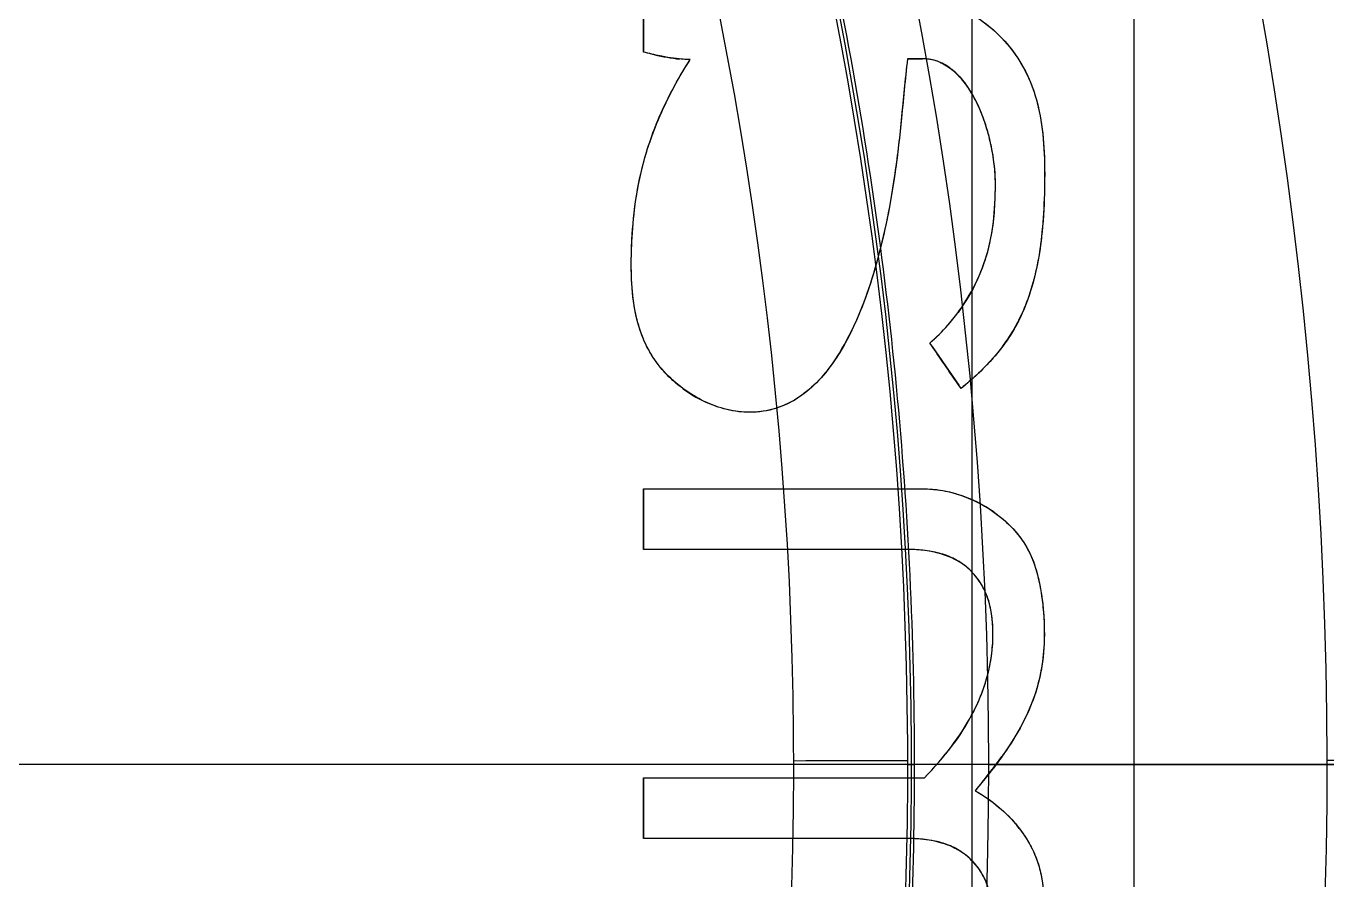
# Model space of a CAD drawing. Header units: centimetres. Extents: x -2.5 to 2.5, y -13.5 to 2.5.
# Drawn here: x 0.8291 to 1.1815, y -0.0312 to 0.2 of the extents above; entities that cross this region are included whole.
import ezdxf

# ---------------------------------------------------------------- set-up
doc = ezdxf.new("R2010")
doc.units = ezdxf.units.CM
doc.layers.add('Default', color=7, linetype='Continuous', true_color=0x000000)

msp = doc.modelspace()

# ---------------------------------------------------------------- linework, layer by layer
at = {"layer": 'Default'}
for p, q in [((1.085444867418393, -0.7031882867385881, 3.05025), (1.085444867418393, 0.7031882867385879, 3.05025)), ((1.129334868729999, -0.5354106253014035, 1.8), (1.129334868729999, 0.5354106252681818, 1.8)), ((0.99635707155, 0.2092952670036, 2.2148470802975), (0.99635707155, 0.1929373207968, 2.2148470802975)), ((1.0679064625, 0.1911419364571, 2.186313780629), (1.071962658659436, 0.1911419364571, 2.186313780628999)), ((1.0699345817, 0.1911419364571, 2.18759119581451), (1.0699345817, 0.1911419364571, 2.185038217002959)), ((1.074610389086638, 0.1131889436084351, 2.187690885406), (1.081767285917025, 0.1027635427514246, 2.187690885406)), ((1.0781800504, 0.1079890432888501, 2.188978593833532), (1.0781800504, 0.1079890432888501, 2.186425587654178)), ((0.9963570715503928, 0.07464144157062001, 2.221743765544), (0.9963570715503928, 0.05828349536387999, 2.221743765544)), ((1.032023998822731, 0.07464144157062001, 2.206391819352), (1.038437521404228, 0.07464144157062001, 2.206391819352)), ((1.0344258691254, 0.07464144157062001, 2.20799111020945), (1.0344258691254, 0.07464144157062001, 2.205437735923176)), ((0.9963570715503928, 0.06646246846724498, 2.223033390276519), (0.9963570715503928, 0.066462468467245, 2.220479728578652)), ((1.03530141921474, 0.05828349536388, 2.2080607531905), (1.028864124795353, 0.05828349536388, 2.2080607531905)), ((1.03140031405, 0.05828349536388, 2.20961037026346), (1.03140031405, 0.05828349536388, 2.207056964881071)), ((1.679979246179, 1.110223024625157e-16, 3.05025), (0.4909104886577002, 1.110223024625157e-16, 3.05025)), ((1.067802783656171, 0, 2.051776054897146), (1.069825748228594, 0, 1.819967275283844)), ((1.089826224211975, 2.220446049250313e-16, 1.8), (1.261131909042843, 2.220446049250313e-16, 1.8)), ((0.9963570715507151, -0.003624016486121, 2.222561409524), (0.9963570715720993, -0.01998196268612, 2.222561409524)), ((1.032022560055299, -0.003624016486121, 2.2074604069525), (1.038438770467668, -0.003624016486121, 2.2074604069525)), ((1.0344258691254, -0.003624016486121, 2.209059539484455), (1.0344258691254, -0.003624016486121, 2.206506144671335)), ((0.9963570715614072, -0.01180298958612298, 2.223851031652512), (0.9963570715614072, -0.01180298958612301, 2.221297354426048)), ((1.035302102328508, -0.01998196268612, 2.208636751912), (1.028863354731709, -0.01998196268612, 2.208636751912)), ((1.03140031407205, -0.01998196268612, 2.210186297765037), (1.03140031407205, -0.01998196268612, 2.207632881333274))]:
    msp.add_line(p, q, dxfattribs=at)
for centre, radius, start, end in [((0, 3.552713678800501e-16, -12.2), 2.499690594652, 270, 90), ((6.260144145811217e-31, -2.810513849101996e-15, -12), 2.15, 6.258339040098019e-14, 180), ((1.026037000564491e-30, -2.847253253075996e-15, -12.2), 2.15, 8.802782785268832e-14, 180), ((0, 0, -12.1), 2.15, 0, 180), ((-1.414489680939823e-09, -1.493782253447762e-09, -11.7), 2.032971016854729, 44.41990661493926, 268.9001442872669), ((-3.742783860616328e-13, -3.552713678800501e-16, 2.203600857458), 2.003255677910626, 58.7228649888192, 180), ((-2.665881612866612e-23, 1.550963648536927e-26, 2.75025), 2, 6.808335925920901e-14, 180.0000000004184), ((8.110872002696602e-24, 6.462348535570529e-28, 3.20025), 2, 359.9999999997692, 180), ((0, 0, 2.97525), 2, 0, 180), ((-1.793662034335766e-44, 5.329070518200752e-16, -3.2), 1.999999999999999, 270, 90), ((-3.781255180363882e-32, -1.577721810442024e-30, 2.70025), 1.95, 4.877168357825511e-14, 180), ((3.794285072632901e-44, 1.893266172530429e-30, 3.25025), 1.95, 5.921042714818517e-14, 180), ((4.571270710749215e-32, -2.68212707775144e-30, 2.733148992834), 1.865415327864, 5.56658527882042e-14, 180), ((9.768836129104305e-31, -2.847253253075997e-15, -12.2), 1.85, 8.802782785268759e-14, 180), ((0, 0, -12.1), 1.85, 0, 180), ((1.776356839400251e-16, 0, 2.3), 1.82, 7.016709298534877e-15, 180), ((0, 0, 2.28), 1.8, 7.016709298534877e-15, 180), ((0, 0, 1.4), 1.8, 0, 180), ((3.552713678800501e-16, 3.552713678800501e-16, 2.197942286341), 1.8, 0, 90.00000000000006), ((3.552713678800501e-16, 3.552713678800501e-16, 2.042057713659), 1.8, 0, 90.00000000000006), ((0, 0, 1.625), 1.775, 270, 90), ((0, 0, 2.218104481907), 1.775, 270, 90), ((0, 0, 1.7715522409535), 1.775, 270, 89.99999999999999), ((0, 0, 2.230604481907), 1.775, 270, 89.53141365220625), ((1.187006049008232e-12, 2.597921877622867e-15, 2.203600857458), 2.003255677909813, 359.9999999999999, 58.72286498885731), ((-2.40802933149098e-12, -1.486122336302742e-12, -11.7), 1.7086088901431, 55.00316425220173, 268.5990959644928), ((0, 0, -11.7), 1.70860889014, 55.00316425226172, 268.5990959644133), ((1.576960784177572e-13, -2.664535259100376e-15, -12.2), 1.700000000000158, 44.99922551872517, 180), ((0, 0, -11.949951539505), 1.7, 44.99922551872132, 180), ((0, -8.881784197001252e-16, -3.2), 1.700000000000001, 270, 90), ((0, 1.776356839400251e-16, 1.943104481907), 1.695, 270, 90), ((0, 1.776356839400251e-16, 2.193104481907), 1.695, 270, 90), ((0, 0, 1.968104481907), 1.67, 270, 90), ((-6.418400859435261e-09, 4.475350401378365e-09, -2.3), 1.60000000544864, 304.7777720339693, 235.2222891541464), ((0, 0, -2.85), 1.6, 270, 90), ((0, 0, 1.4), 1.592735026919, 7.016709298534877e-15, 180), ((0, 0, 1.3), 1.535, 7.016709298534877e-15, 180), ((0, 0, 0.9500000000000001), 1.535, 0, 180), ((-6.090588475787544e-09, 2.87672047960541e-07, 1.6), 1.574999693184827, 110.3329123390494, 69.66708705205367), ((0, 8.881784197001221e-17, 0.5), 1.469836076253, 270.0000000000001, 90), ((-1.802714568569962e-31, -1.037837607336e-15, -2.35), 1.45, 0, 180), ((0, 0, 0.8650000000000001), 1.45, 0, 180), ((6.217248937900877e-16, 6.217248937900877e-16, 0.5019870922842999), 1.449999999999999, 0, 90.00000000061235), ((1.479396646715422e-12, -9.206964080021863e-11, 1.4), 1.525000000073368, 112.0971810042805, 67.9028189950204), ((-2.003871841296328e-31, -1.055288824224e-15, -2.445), 1.355, 0, 180), ((0, 0, 1.4), 1.3, 118.4481734429889, 61.55182655701113), ((-3.070880286606946e-17, 1.694822060471779e-12, 1.425), 1.274999999998073, 118.4481734430453, 61.55182655695467), ((0, 0, 1.7315294370165), 1.275, 118.448173467315, 61.55182647779476), ((-3.268433194673234e-13, 9.345413332084718e-13, 2.038058873912966), 1.274999999998938, 269.6396628476234, 61.55182639856582), ((8.881784197001273e-17, -9.174883075502294e-13, 2.143109796070999), 1.181485151023046, 118.722967137101, 61.27703286289901), ((4.440892098500626e-17, -1.101518876112095e-12, 2.097504004866), 1.037010000488325, 123.7969889265694, 56.20301107343055), ((3.579240015483265e-10, 3.067577525328602e-10, 1.800000000155609), 1.24982470060507, 1.253206826696466, 40.44108596794214), ((0, 0, 1.8), 1.249824701076, 1.253206840396972, 40.27234640094927), ((-2.40785169580704e-12, -1.48618894968422e-12, -11.7), 1.7086088901431, 268.5990959644928, 6.722127558517477), ((0, 0, -11.7), 1.70860889014, 268.5990959644133, 6.722127558479594), ((-1.414489503304139e-09, -1.49378216462992e-09, -11.7), 2.032971016854729, 268.9001442872669, 5.645786876412472), ((0, 0, -12.1), 2.15, 180, 0), ((5.445089946102565e-32, 1.577721810442024e-31, 2.733148992834), 1.865415327864, 180, 6.145651548693434e-14), ((0, 0, -12.1), 1.85, 180, 0), ((1.776356839400251e-16, 0, 2.3), 1.82, 180, 0), ((0, 0, 2.28), 1.8, 180, 0), ((0, 0, 1.4), 1.8, 180, 0), ((-1.805553913884908e-31, -8.832776948146517e-30, 2.984452014333), 1.773948508258, 179.9999999999993, 359.9999999999994), ((0, 0, -11.95018562705), 1.7, 180, 0), ((0, 0, 1.4), 1.592735026919, 180, 0), ((0, 0, 1.3), 1.535, 180, 0), ((0, 0, 0.9500000000000001), 1.535, 180, 0), ((0, 0, 0.8650000000000001), 1.45, 180, 0), ((5.52802248421358e-13, 7.105427357601002e-16, 2.203600857458), 2.003255677910447, 268.6052373185493, 0), ((0, 0, 2.042057713659), 1.8, 270, 0), ((3.823495761736303e-31, -2.810513849101997e-15, -12), 2.15, 180, 4.854997180391044e-14), ((1.092437577629426e-30, -2.847253253075997e-15, -12.2), 1.85, 180, 7.399440925561782e-14), ((-1.085463873042923e-31, -1.037837607336e-15, -2.35), 1.45, 180, 0), ((-1.137500810156507e-31, -1.055288824224e-15, -2.445), 1.355, 180, 0), ((-1.155045923347484e-31, -1.129686117271999e-15, -2.85), 1.355, 180, 0), ((1.776356839400251e-16, -1.776356839400251e-16, 0.5019870922843003), 1.45, 270.0000000006124, 7.0191551590919e-15), ((4.32157865049021e-11, -3.853095620343083e-11, 1.800000000017785), 1.249824701018576, 319.5589140320579, 358.7467931676473), ((0, 0, 1.8), 1.249824701076, 320.861921012843, 358.7467931659247)]:
    msp.add_arc(centre, radius, start, end, dxfattribs=at)
at = {"layer": 'Default', "extrusion": (0, 0, -1)}
for centre, radius, start, end in [((-3.410332196196464e-07, 8.468541827344467e-07, 11.6), 2.132971868070293, 271.0998644742624, 132.7700319573599), ((0, 0, 0.5500000000000007), 2, 90, 196.6607710957106), ((9.775724749385784e-32, -1.97215226305253e-32, -2.70025), 1.912399958904, 359.9999999999999, 180), ((-5.433453440641863e-31, -1.262177448353619e-30, -2.984452014333), 1.773948508258, 6.671863942229313e-13, 180.0000000000007), ((-1.088625035737969e-30, -2.810513849101997e-15, 12), 1.85, 0, 179.9999999999999), ((1.060544128062e-15, 1.159961016128364e-13, -2.12), 1.845000000000116, 90.00000000000001, 270), ((0, 0, -2.3), 1.832180073765, 7.016709298534877e-15, 180), ((0, 0, 0.9000001103701888), 1.7, 336.1372350324376, 203.862718006589), ((0, 0, -2.238971143170501), 1.8, 0, 180), ((0, 0, -1.7210288568295), 1.8, 0, 180), ((-3.201812861426702e-16, 2.935429677108914e-14, -0.4), 1.700000000000167, 350.0409158370875, 189.9590841629125), ((0, 0, -1.918104481907), 1.775, 90, 270), ((-3.885780586188048e-17, -7.059110240792421e-15, -2.2431044819065), 1.774999999999993, 92.13727618026752, 270.0000000000021), ((0, 0, -1.6), 1.75, 90.00000000000001, 270), ((0, 0, -1.943104481907), 1.75, 90, 270), ((0, 0, -2.193104481907), 1.75, 90.00000000000001, 270), ((0, 0, -2.1), 2, 121.2771350111555, 271.3947626814349), ((2.094679985020775e-11, -3.38454068314655e-11, -2.099999999995208), 2.000000000040343, 121.277135011165, 238.722747128302), ((0, 0, 2.95), 1.7, 90, 270), ((0, 0, 3.075000000000001), 1.7, 90, 270), ((-7.322225008673198e-17, 1.625366508051229e-14, -0.5), 1.6000000000001, 350.0409158370871, 189.9590841629129), ((0, 0, -2.168104481907), 1.67, 90, 270), ((0, 0, -2.068104481907), 1.67, 90, 270), ((0, 0, -1.125), 1.535, 0, 180), ((8.82851878883948e-32, -1.028652756343e-15, 2.3), 1.45, 4.064652518824339e-14, 180), ((0, 0, 2.325), 1.45, 0, 180), ((0, 0, -0.6834935461421502), 1.45, 0, 180), ((5.000772678936243e-14, -9.046399185308474e-11, -1.575), 1.550000000070636, 112.0971810147748, 67.90281898522515), ((-1.776356839400251e-16, -1.278941397231392e-10, -1.425), 1.550000000112033, 112.0971810140798, 67.90281898592026), ((0, 0, -1.5), 1.55, 112.0971810159446, 67.90281898405362), ((9.640642121862514e-32, -1.129686117272002e-15, 2.85), 1.355, 2.232401029309368e-14, 180), ((0, 0, 2.647500000000001), 1.355, 0, 180), ((4.440892098500626e-17, -1.626077050786989e-12, -1.4), 1.300000000001851, 118.4481734429547, 61.5518265570453), ((1.393624962404618e-08, -2.811223840382127e-08, -2.008428634931692), 1.268181102197558, 116.4704652346586, 63.52953589255723), ((1.001865257421741e-13, -5.231592936638662e-13, -2.128091050515001), 1.218522490780612, 121.2651258924094, 270.360337152387), ((0, 0, -1.935767980715957), 1.068815170782211, 123.1689569521743, 56.83104304862568), ((0, 0, -1.914195773925644), 1.269003428578286, 136.0978551014838, 178.9020945865335), ((-8.22453216642316e-14, 0, -1.8), 1.089826224211892, 139.8675305719289, 220.1324694280711), ((0, -1.010283054355e-15, 2.3), 1.6, 160.3185327471074, 235.2222280634037), ((0, -1.148055819259e-15, 2.85), 1.6, 173.0769230769231, 269.9999999999999), ((-6.897676076533799e-07, 7.142894792977473e-07, 11.6), 2.132971742224026, 176.8990229639725, 271.0998739085747), ((-2.664535259100376e-15, -1.457586051856197e-10, 11.58971848225719), 2.132441062866242, 177.1805348174992, 270.0000000000001), ((-1.026037000564491e-30, -2.847253253075996e-15, 12.2), 2.15, 179.9999999999999, 0), ((1.086203203015819e-31, 2.208810534618833e-30, -2.70025), 1.912399958904, 180, 359.9999999999999), ((-9.679907427317068e-31, -2.810513849101997e-15, 12), 1.85, 179.9999999999999, 0), ((0, 0, -2.3), 1.832180073765, 180, 0), ((0, 0, -1.7210288568295), 1.8, 180, 0), ((0, 0, -2.238971143170501), 1.8, 180, 0), ((0, 0, -1.125), 1.535, 180, 0), ((0, 0, 2.324999999999999), 1.45, 180, 0), ((0, 0, -0.6834935461421502), 1.45, 180, 0), ((0, 0, 2.6475), 1.355, 180, 0), ((0, 0, -2.197942286341), 1.8, 180, 270), ((-5.094560832352442e-33, -2.847253253076e-15, 12.2), 1.7, 180, 0), ((-6.20423039995443e-34, -1.028652756343e-15, 2.3), 1.45, 180, 7.016709298520406e-15), ((-1.776356839400251e-16, 0, 11.7003712541), 1.7, 180.0000000095494, 271.4009040355867), ((0, 0, -1.914195773925644), 1.269003428578286, 181.0979054284938, 223.9022330173545)]:
    msp.add_arc(centre, radius, start, end, dxfattribs=at)
at = {"layer": 'Default', "extrusion": (6.963337492440337e-05, 1.136543387614958e-14, -0.9999999975755967)}
msp.add_arc((0.0008147298903707467, -1.31912635985857e-13, 11.70025284899621), 1.700000002326435, 359.9999999904506, 124.6181258960143, dxfattribs=at)
at = {"layer": 'Default', "extrusion": (1.185738763352164e-07, 1.917660872554058e-06, -0.9999999999981544)}
msp.add_arc((4.65434932543532e-08, -7.524191470356261e-07, -2.284937504049541), 1.752386096327069, 93.53520999034606, 86.46480574627344, dxfattribs=at)
at = {"layer": 'Default', "extrusion": (-4.416450215434877e-08, 4.392315963832166e-08, 0.9999999999999981)}
msp.add_arc((-1.019762138645356e-07, 9.998766903750547e-08, -2.200000090908275), 1.700000004086728, 304.7777720676715, 235.2222895058525, dxfattribs=at)
at = {"layer": 'Default', "extrusion": (1.792447683750321e-07, -2.74029957633971e-07, -0.9999999999999465)}
msp.add_arc((-3.660868122540455e-07, -5.596745233495262e-07, -2.05177623579187), 1.067802782053502, 123.1390102452997, 56.8609898534229, dxfattribs=at)
at = {"layer": 'Default', "extrusion": (0, 1, 0)}
for centre, radius, start, end in [((6.787654882600691e-11, -0.3951913836037854, 0.07464144157062001), 2.798804869258992, 110.8543619858793, 112.5318763285826), ((9.831191860598665e-10, -0.3925880291954421, 0.07464144157062001), 2.798758428492473, 110.8547241868965, 112.5322707311325), ((1.022805307115959e-09, -0.3951913860645139, -0.003624016481448779), 2.799797657379705, 110.8466225605185, 112.5234479205382), ((-2.049043601459744e-10, -0.3925880261497859, -0.003624016481448963), 2.799751227174031, 110.8469843568704, 112.5238419250975)]:
    msp.add_arc(centre, radius, start, end, dxfattribs=at)
at = {"layer": 'Default', "extrusion": (0, -1, 0)}
for centre, radius, start, end in [((2.202944777707217e-08, -0.3925879687775368, -0.05828352067274348), 2.79914679109328, 67.60505638258628, 69.14830467189465), ((9.689074431662448e-10, -0.3951913809954171, -0.05828349536388), 2.799193287259866, 67.60544798429538, 69.1486667156936), ((0, -0.3951913834414), 2.6998, 67.41173485067564, 77.6906389932291), ((0, -0.3925880267139), 3.2, 56.79617726515091, 79.47470515182818), ((0, -0.3951913834414), 2.7998, 67.4041171152529, 72.93094862191282), ((0, -0.3925880267139), 2.799753573248, 67.40358781628156, 72.93065689322277), ((0, -0.3925880267139), 2.799753573248, 64.200394027511, 67.04783021879055), ((0, -0.3951913834414), 2.7998, 65.03976692541008, 67.04786772879588), ((-1.239168412325853e-09, -0.3951913865713899, 0.01998196268611237), 2.799728697573665, 67.609962810596, 69.1528400367965), ((3.441238103363276e-08, -0.3925879363448701, 0.01998197275346536), 2.799682169573621, 67.60957144187834, 69.15247821301928)]:
    msp.add_arc(centre, radius, start, end, dxfattribs=at)
at = {"layer": 'Default', "extrusion": (0.0009333331978280778, -0.9999995644444761, 0)}
msp.add_arc((1.017804688974, 2.051339559568), 0.05, 0.5001931999324974, 67.41173485088599, dxfattribs=at)
at = {"layer": 'Default', "extrusion": (0.0009333331978271778, -0.9999995644444761, 0)}
msp.add_arc((1.118186782334, 2.007119662159001), 0.15, 0.4999990577249807, 65.03976692540753, dxfattribs=at)
at = {"layer": 'Default'}
for points, degree in [([(1.269520298655649, 0.02777212031329022, 1.820152693664375), (1.268708199764411, 0.06489464022295467, 1.820153401545894), (1.263825367221338, 0.139068306699382, 1.820154900805486), (1.246781669696089, 0.2492588757883691, 1.820156978799781), (1.220149459121436, 0.3575330116601562, 1.820159657314531), (1.184133413103705, 0.4630577692180796, 1.82016031230791), (1.139011597372222, 0.5650193488639461, 1.820168565072437), (1.085129440646516, 0.6626379086210454, 1.820148450149762), (1.022900789285126, 0.7551602940402651, 1.820234104146708), (0.9761750040082329, 0.8129676066046045, 1.820027929696276), (0.951588217495851, 0.8407944321155324, 1.82002863609)], 3), ([(0.8053159254778001, -0.7042683456833001, 1.819967277391), (0.8278029405966001, -0.6785550945632001, 1.819967275903), (0.8703183459315, -0.6249669718157, 1.819759656615), (0.9261108988127001, -0.5388463931541, 1.819843103735), (0.9734114307268, -0.4477807079427001, 1.819820744186), (1.011783876618, -0.3526055598851, 1.819826735261), (1.040875061816, -0.2541974430029, 1.819825130509), (1.06041880891, -0.1534575808446, 1.819825558443), (1.070235763059, -0.05130967394988, 1.819825451459), (1.070235819205, 0.05130850010973001, 1.819825451459001), (1.060418977812, 0.1534564136424, 1.819825558443001), (1.040875340111, 0.2541963060108, 1.819825130509001), (1.011784256543, 0.3526044695343, 1.819826735262001), (0.9734119168864, 0.4477796520584, 1.819820744182), (0.9261114577842, 0.5388454386324, 1.819843103749), (0.8703189176766, 0.6249661847617001, 1.819759656562), (0.8278034740700001, 0.6785544477064, 1.819967276015001), (0.8053161755913001, 0.7042680596925001, 1.819967277345)], 3), ([(0.99635707155, 0.1929373207968, 2.214200847753), (0.99635707155, 0.1956657481404, 2.213999109028), (0.99635707155, 0.2011203018948, 2.213587196573), (0.99635707155, 0.2065708482869, 2.213158397716), (0.99635707155, 0.2092952670036, 2.212939770696)], 3), ([(0.99635707155, 0.1929373207968, 2.216754389899), (0.99635707155, 0.1947562452973, 2.216619896849), (0.99635707155, 0.198393091499, 2.216347160444), (0.99635707155, 0.2038457888925, 2.215926783911), (0.99635707155, 0.2074790398537, 2.215639038715), (0.99635707155, 0.2092952670036, 2.215493288755)], 3), ([(1.070965265223, 0.2074998826638, 2.183346426904), (1.07313832891, 0.2074998826638, 2.182443870533), (1.077541430236, 0.2069140798038, 2.180656321409), (1.08476394187, 0.2038972750246, 2.177864445108999), (1.091247633315, 0.1992398670002, 2.175486932299), (1.097270834294, 0.1927154935031, 2.173420431714999), (1.10161625207, 0.1846463291424, 2.17215230579), (1.104045124554, 0.1760259674238, 2.171715407898), (1.105149481927, 0.1654421189078, 2.171946163174), (1.105049953439, 0.1543532464085, 2.172679040734), (1.104504686047, 0.1441563115398, 2.173504760922), (1.103158862866, 0.1351317475178, 2.174572075659), (1.10116187968, 0.127558498859, 2.17581419864), (1.098611958431, 0.1211105064498, 2.177215888853), (1.095489471721, 0.1155684716214, 2.178801777792), (1.091661473541, 0.1105576325481, 2.180647727715), (1.087223332183, 0.1059311352867, 2.182718451716), (1.084045088375, 0.1031684034516, 2.184166595655), (1.0824025284, 0.1018381895322, 2.184908186278)], 3), ([(1.0251497167, 0.09538810505232999, 2.208430940891), (1.023070628549, 0.09538886707797, 2.209249532713), (1.018958665493, 0.09591608696520999, 2.210843707317), (1.012741716428, 0.09815075337415, 2.213183065197), (1.00702687014, 0.1015957647822, 2.215262804648), (1.001977142841, 0.1060517520143, 2.217028358171), (0.997559103878, 0.1119798702056, 2.218472114926), (0.9945263156743, 0.1196517415778, 2.21928875189), (0.9930771922787001, 0.1288576536238, 2.219403374434), (0.9930013890295, 0.1392464084727, 2.218900893832), (0.9937885679081001, 0.1507170380037, 2.21796732299), (0.9961226823633, 0.163419015047, 2.216317199710999), (1.000954571626, 0.1769305588508, 2.213590802801), (1.006016933119, 0.1862298924164, 2.210986310669), (1.00905775335, 0.1909424493082, 2.209462810775999)], 3), ([(1.025149726401, 0.09538810697931999, 2.21098436856), (1.023216401533, 0.09538881557992, 2.211745584155), (1.019231642631, 0.09582730208760999, 2.213293976863), (1.012373976641, 0.09826768776490999, 2.215875757648), (1.006162183834, 0.1022142621982, 2.218126056273), (1.001232823696, 0.1069185191095, 2.219831624958), (0.9975058770392, 0.1122830070928, 2.221031925527), (0.9949458477092, 0.1185632037233, 2.221730651082), (0.9934311897662002, 0.125899599511, 2.221964563285), (0.9929548840637001, 0.1344636405838, 2.221720166201), (0.993240067397, 0.1438755467577, 2.221111757825), (0.994321765136, 0.1542268981875, 2.220111596697), (0.9968283967004, 0.1656883653661, 2.218456465491), (1.001510596344, 0.1779857568178, 2.215856897419), (1.006238594242, 0.1865734150755, 2.213428733469), (1.00905775335, 0.1909424493082, 2.212016262305)], 3), ([(1.00905775335, 0.1909424493082, 2.209462810775999), (1.00710656806, 0.1909389384238, 2.21021896836), (1.003031794938, 0.1913445207619, 2.211762802343), (0.9986506792317, 0.1923677212788, 2.213367184188), (0.99635707155, 0.1929373207968, 2.214200847753)], 3), ([(0.99635707155, 0.1929373207968, 2.214200847753), (0.99635707155, 0.1929373207968, 2.215477618826), (0.99635707155, 0.1929373207968, 2.216754389899)], 2), ([(1.00905775335, 0.1909424493082, 2.212016262305), (1.00777208297, 0.1909401359246, 2.212514517412), (1.005117024249, 0.1911119804819, 2.213528358696), (1.000857115305, 0.1918454407015, 2.215113626141), (0.9978870934196999, 0.1925573518394, 2.216198258244), (0.99635707155, 0.1929373207968, 2.216754389899)], 3), ([(0.9993509058096379, 0.1922209449429959, 2.2131086003375), (1.001616980430779, 0.1917082278483545, 2.2131086003375), (1.003906567868132, 0.1912773672417974, 2.2131086003375), (1.006209061410362, 0.1910717922686465, 2.2131086003375)], 3), ([(1.00905775335, 0.1909424493082, 2.209462810775999), (1.00905775335, 0.1909424493082, 2.2107395365405), (1.00905775335, 0.1909424493082, 2.212016262305)], 2), ([(1.00905775334995, 0.1909424493081954, 2.212016262305009), (1.00905775334995, 0.1909424493081954, 2.210739536540508), (1.00905775334995, 0.1909424493081954, 2.209462810776008)], 2), ([(1.009057753349667, 0.190942449308252, 2.212016262305129), (1.009057753349667, 0.190942449308252, 2.210739536540628), (1.009057753349667, 0.190942449308252, 2.209462810776127)], 2), ([(1.0679064625, 0.1911419364571, 2.185878276114), (1.067247320454, 0.1855495317321, 2.186565140613), (1.066304597901, 0.1748530133296, 2.187709801596), (1.064708953002, 0.1606109176824, 2.189289517039), (1.062497721239, 0.1477857667174, 2.190962142884), (1.059787267119, 0.1363233130007, 2.192701536944), (1.056580191055, 0.1261777822935, 2.194525226167), (1.052925578945, 0.1174371599198, 2.19642289067), (1.048717224947, 0.1099252846233, 2.198457070162), (1.04395675423, 0.1038174395803, 2.200627561002999), (1.03857133944, 0.09918345180765999, 2.202967567955), (1.032438732108, 0.09615434310524, 2.205524469802), (1.027681703994, 0.09538717703048, 2.207434030736), (1.0251497167, 0.09538810505232999, 2.208430940891)], 3), ([(1.0679064625, 0.1911419364571, 2.188431271625), (1.06722088861, 0.1853252741973, 2.189145693588), (1.066252972334, 0.174187722495, 2.190330469327), (1.064532546202, 0.1592842647476, 2.191998484527999), (1.062127933418, 0.145940718624, 2.193772698752), (1.059178382338, 0.1341106024082, 2.195620062952), (1.055681662895, 0.1237405446152, 2.197562823222), (1.051644325473, 0.1148578681538, 2.199612106504), (1.047050353166, 0.1075067419582, 2.201785036879), (1.041955862734, 0.1018544395257, 2.204062107618), (1.036620927207, 0.09805471502703, 2.206341859208), (1.031107905781, 0.09587504274667, 2.208615095732), (1.027170818477, 0.09538736621034999, 2.210188596037), (1.025149726401, 0.09538810697931999, 2.21098436856)], 3), ([(1.0679064625, 0.1911419364571, 2.185878276114), (1.0679064625, 0.1911419364571, 2.1871547738695), (1.0679064625, 0.1911419364571, 2.188431271625)], 2), ([(1.0719627009, 0.1911419364571, 2.184196289633), (1.071286881655, 0.1911419364571, 2.184477152037), (1.069935022274, 0.1911419364571, 2.185038345688), (1.068582722319, 0.1911419364571, 2.185598476525), (1.0679064625, 0.1911419364571, 2.185878276114)], 3), ([(1.071962649972, 0.1911419364749, 2.186749275962), (1.071512133995, 0.1911419364749, 2.186936508647), (1.070610845242, 0.1911419364487, 2.187310800248), (1.069258840032, 0.1911419364595, 2.187871443965), (1.068357282162, 0.1911419364571, 2.18824474329), (1.0679064625, 0.1911419364571, 2.188431271625)], 3), ([(1.067906462500054, 0.1911419364570723, 2.188431271625003), (1.067906462500054, 0.1911419364570723, 2.187154773869503), (1.067906462500054, 0.1911419364570723, 2.185878276114003)], 2), ([(1.0719627009, 0.1911419364571, 2.184196289633), (1.071962675436, 0.191141936466, 2.1854727827975), (1.071962649972, 0.1911419364749, 2.186749275962)], 2), ([(1.091711929293, 0.1572956069384, 2.18074506955), (1.091711510257, 0.1599632718524, 2.18058218568), (1.091203519311, 0.1650199045595, 2.180480433946), (1.089635789092, 0.1718547903284, 2.180696676505), (1.087574283868, 0.177585543543, 2.181179004423), (1.085057545304, 0.1824693079354, 2.18189915795), (1.082173456, 0.1863326257133, 2.182835797633), (1.078996581772, 0.1891131080325, 2.183965563809), (1.075583154931, 0.1907765148177, 2.185269674053), (1.073190981501, 0.1911419364749, 2.186238786166), (1.071962649972, 0.1911419364749, 2.186749275962)], 3), ([(1.091711928712, 0.1572956168667, 2.1781922245), (1.091711658707, 0.1590145209434, 2.178087272674), (1.091491474773, 0.1625065333804, 2.177963886547), (1.090560377078, 0.1680795248957, 2.178000816485), (1.089108162892, 0.1734317063495, 2.178260516531), (1.087224320062, 0.1783065074347, 2.178723631708), (1.084994254033, 0.1825148341581, 2.179369354078), (1.082384044402, 0.1860620913587, 2.18021379595), (1.079435917788, 0.1887949226324, 2.18125194073), (1.075977800058, 0.1906714325455, 2.182559963263), (1.073354306699, 0.1911419364571, 2.183617954888), (1.0719627009, 0.1911419364571, 2.184196289633)], 3), ([(1.071962700900178, 0.1911419364571206, 2.186749254796454), (1.071962700900178, 0.1911419364571206, 2.185472772214689), (1.071962700900178, 0.1911419364571206, 2.184196289632925)], 2), ([(1.098125440409966, 0.190775983813597, 2.175752146933575), (1.098125440409966, 0.190775983813597, 2.174474377407935), (1.098125440409966, 0.190775983813597, 2.173196607882295)], 2), ([(1.076531817403095, 0.1902356226734935, 2.1823565812545), (1.079252809101941, 0.1891161209891315, 2.1823565812545), (1.0816130368674, 0.1870268210938954, 2.1823565812545), (1.083608426694463, 0.1843478641661543, 2.1823565812545)], 3), ([(1.002796362753942, 0.1799236252864175, 2.215197752088), (1.000974985101311, 0.1762275802179752, 2.215197752088), (0.9993781360997044, 0.1724254043510854, 2.215197752088), (0.998063795801945, 0.1685504213753428, 2.215197752088)], 3), ([(0.9973831110796875, 0.1664551098183177, 2.218151126481573), (0.9973831110796876, 0.1664551098183177, 2.216872696287436), (0.9973831110796876, 0.1664551098183177, 2.215594266093299)], 2), ([(1.064312353582679, 0.1588296560348322, 2.192109387681656), (1.064312353582679, 0.1588296560348322, 2.190832249257946), (1.064312353582679, 0.1588296560348322, 2.189555110834236)], 2), ([(1.0739575724, 0.1141398970454, 2.187920549206), (1.075695331653, 0.1156460207639, 2.187131505383), (1.07892350869, 0.1188790960139, 2.18563969399), (1.083102753285, 0.1243582094786, 2.183630150887), (1.086530902903, 0.130334300966, 2.181892291156), (1.089150199595, 0.1367219896543, 2.180455215506), (1.090816069605, 0.143445654653, 2.179384310424), (1.091595665363, 0.1503562200484, 2.178659451811), (1.091712293023, 0.1549763404206, 2.178333833507), (1.091711928712, 0.1572956168667, 2.1781922245)], 3), ([(1.0739575724, 0.1141398970454, 2.190473584534), (1.076372271648, 0.1162327276866, 2.189377149202), (1.08071939576, 0.1208072225366, 2.187354951618), (1.086095403174, 0.1291509536233, 2.184691525515), (1.089587752549, 0.1377066615094, 2.182772710368), (1.09140406966, 0.1467082798923, 2.181507062836), (1.091712501869, 0.1536504754644, 2.180967636153), (1.091711929293, 0.1572956069384, 2.18074506955)], 3), ([(1.091711928712, 0.1572956168667, 2.1781922245), (1.0917119290025, 0.15729561190255, 2.179468647025), (1.091711929293, 0.1572956069384, 2.18074506955)], 2), ([(1.091711928711268, 0.1572956168667273, 2.180745068943786), (1.091711928711268, 0.1572956168667273, 2.179468646721893), (1.091711928711268, 0.1572956168667273, 2.178192224499999)], 2), ([(1.105013716605391, 0.1560659352398414, 2.175121478535674), (1.105013716605391, 0.1560659352398414, 2.173851630038842), (1.105013716605391, 0.1560659352398414, 2.17258178154201)], 2), ([(0.9931148644468759, 0.1383382502787604, 2.221456437816482), (0.9931148644468759, 0.1383382502787604, 2.220193647892792), (0.9931148644468758, 0.1383382502787604, 2.218930857969103)], 2), ([(1.089786264353152, 0.1394627870276962, 2.182616795559959), (1.089786264353152, 0.1394627870276962, 2.18133985533099), (1.089786264353152, 0.1394627870276962, 2.180062915102022)], 2), ([(1.086684214841912, 0.1310021796203996, 2.184332904517), (1.085266013400943, 0.1280028555611393, 2.184332904517), (1.083551782345477, 0.1251299945185436, 2.184332904517), (1.081590880440604, 0.1224539278556795, 2.184332904517)], 3), ([(1.102522403853115, 0.1329619899711003, 2.177505161929056), (1.102522403853115, 0.1329619899711003, 2.176235735105029), (1.102522403853115, 0.1329619899711003, 2.174966308281003)], 2), ([(1.048730807201521, 0.1103202037502727, 2.198431322337), (1.05066817760074, 0.1132837865107292, 2.198431322337), (1.052403152795308, 0.1165695149374917, 2.198431322337), (1.053955939777739, 0.1200647030371517, 2.198431322337)], 3), ([(1.096500211558634, 0.1174581371337975, 2.180845026762535), (1.096500211558634, 0.1174581371337975, 2.179566095788459), (1.096500211558634, 0.1174581371337975, 2.178287164814384)], 2), ([(1.0824025284, 0.1018381895322, 2.184908186278), (1.080993662243, 0.1038904748708, 2.185418228325), (1.078177334421, 0.1079929996361, 2.186430296312), (1.075363722909, 0.1120915675713, 2.187426435941), (1.0739575724, 0.1141398970454, 2.187920549206)], 3), ([(1.0739575724, 0.1141398970454, 2.187920549206), (1.0739575724, 0.1141398970454, 2.18919706687), (1.0739575724, 0.1141398970454, 2.190473584534)], 2), ([(1.0824025284, 0.1018381895322, 2.187461162853), (1.081463288708, 0.1032063733297, 2.187801195926), (1.079585430123, 0.1059418366141, 2.188477700557), (1.076770430859, 0.1100424260771, 2.189481830611), (1.074894995222, 0.1127743598695, 2.190144173087), (1.0739575724, 0.1141398970454, 2.190473584534)], 3), ([(0.9989258703949639, 0.1103652294367323, 2.220537118129836), (0.9989258703949639, 0.1103652294367323, 2.219275172530893), (0.9989258703949639, 0.1103652294367323, 2.218013226931951)], 2), ([(1.007173211759052, 0.1017381895153607, 2.215197752088), (1.009349780490159, 0.1001412653085178, 2.215197752088), (1.011713025854715, 0.09878793437853348, 2.215197752088), (1.0141728027157, 0.09774625341847801, 2.215197752088)], 3), ([(1.0824025284, 0.1018381895322, 2.184908186278), (1.0824025284, 0.1018381895322, 2.1861846745655), (1.0824025284, 0.1018381895322, 2.187461162853)], 2), ([(1.0251497167, 0.09538810505232999, 2.208430940891), (1.0251497215505, 0.09538810601582498, 2.2097076547255), (1.025149726401, 0.09538810697931999, 2.21098436856)], 2), ([(1.025149716700059, 0.09538810505233299, 2.208430956298105), (1.025149716700059, 0.09538810505233299, 2.208430948594541), (1.025149716700059, 0.09538810505233299, 2.208430940890977)], 2), ([(1.025149716699896, 0.09538810505233233, 2.210984372379376), (1.025149716699896, 0.09538810505233233, 2.209707656635208), (1.025149716699896, 0.09538810505233233, 2.208430940891041)], 2), ([(0.99635707155, 0.05828349536388, 2.220674756127), (0.9963570715501, 0.06101085960498, 2.220613988369), (0.9963570715504, 0.06646430891417, 2.220483946669), (0.9963570715506, 0.07191591803384, 2.220336892306), (0.9963570715508001, 0.07464144157062001, 2.220259109528)], 3), ([(0.99635707155, 0.05828349536388, 2.22322842156), (0.9963570715501, 0.0601016954884, 2.223187909903), (0.9963570715503001, 0.06373755807233, 2.223103105495001), (0.9963570715505, 0.06919026327501, 2.222964549597001), (0.9963570715507001, 0.07282447784222, 2.222864621751), (0.9963570715508001, 0.07464144157062001, 2.222812767063)], 3), ([(0.9963570715508001, 0.07464144157062001, 2.220259109528), (0.9963570715508001, 0.07464144157062001, 2.2215359382955), (0.9963570715508001, 0.07464144157062001, 2.222812767063)], 2), ([(1.072494664767, 0.07464144157062001, 2.192523947682), (1.0724946657335, 0.07464144157062001, 2.1912474096615), (1.0724946667, 0.07464144157062001, 2.189970871641)], 2), ([(1.0724946667, 0.07464144157062001, 2.189970871641), (1.074410044908, 0.07464144157062001, 2.189176247276), (1.078177409227, 0.07423363100714, 2.187620183194), (1.083732928404, 0.07259495844806, 2.185340687162), (1.088897436432, 0.07009429870709, 2.183234722735), (1.09349272831, 0.0668967925508, 2.181374118107), (1.097490505277, 0.06300683248785, 2.179771923911999), (1.100754703316, 0.05828274647349, 2.178489636099), (1.102883447478, 0.05279038220475, 2.177696616276), (1.104078412784, 0.04719472752267, 2.177292726889), (1.104827154087, 0.04129837775103001, 2.177073097223), (1.105089188187, 0.03457565015207, 2.177060456565), (1.104570510903, 0.02697318565261, 2.177375083796), (1.102594163608, 0.01866719061386, 2.17829749424), (1.098790598447, 0.01008751406309, 2.179972775778), (1.093281790664, 0.00159011525755, 2.182336852183), (1.088670842422, -0.004138558659823001, 2.18428038105), (1.08619278426, -0.007081793733074, 2.185315373694)], 3), ([(1.07249466670027, 0.07464144157061672, 2.192523946879938), (1.07249466670027, 0.07464144157061672, 2.191247409260413), (1.07249466670027, 0.07464144157061672, 2.189970871640888)], 2), ([(1.091358382355571, 0.06833484252051585, 2.1847922021235), (1.089394640655901, 0.06972111995886698, 2.1847922021235), (1.087273691438555, 0.07091273948153853, 2.1847922021235), (1.085068954795906, 0.07187502119551953, 2.1847922021235)], 3), ([(0.99635707155, 0.05828349536388, 2.22322842156), (0.99635707155, 0.05828349536388, 2.2219515888435), (0.99635707155, 0.05828349536388, 2.220674756127)], 2), ([(1.0724946667, -0.003624016486121, 2.193598766099), (1.075208676844, -0.0007398251734362, 2.19247730455), (1.080104151296, 0.004913069947001001, 2.190435604322), (1.085612148508, 0.01339811586386, 2.188093721163999), (1.089134878223, 0.02165049747149, 2.186551465204), (1.090842361545, 0.02938713537597, 2.185752072109), (1.091208644832, 0.03632543963434001, 2.185507882189), (1.090580148213, 0.0424833995372, 2.185679055048), (1.088885819615, 0.04751504554889, 2.186306770373), (1.08620315951, 0.05152620432751, 2.187360851141), (1.082517676366, 0.05482273324344999, 2.188841593666), (1.078070897165, 0.05697812428764, 2.190655451345), (1.072683787814, 0.05810864956845, 2.192872475357), (1.068612528085, 0.05828349537306, 2.194552455188), (1.06644355195, 0.05828349537306, 2.195446218705)], 3), ([(1.06644355655, 0.05828349536388, 2.192893084821), (1.06644355425, 0.05828349536847, 2.194169651763), (1.06644355195, 0.05828349537306, 2.195446218705)], 2), ([(1.0724946667, -0.003624016486121, 2.191045669964), (1.074578589643, -0.001409421797934011, 2.190184584739), (1.078436213007, 0.002956237176773989, 2.188579419248), (1.083163343544, 0.00945045821808099, 2.18658489176), (1.086755890424, 0.01593036091495999, 2.18504216368), (1.089203528652, 0.02222560908491999, 2.183962676419), (1.090584908392, 0.02818006814094999, 2.183320169398), (1.09111472433, 0.03370237434308, 2.183029320332), (1.091024412466, 0.03862685087498999, 2.182998055039), (1.09037442503, 0.04303599659771, 2.183203135351), (1.088909811874, 0.04738581615027, 2.183745836692), (1.086477462479, 0.0511486821918, 2.184699580164), (1.08334628592, 0.05416023041274, 2.185954564589), (1.079601107949, 0.05634459607882, 2.187476589219), (1.075437370649, 0.05760530860392001, 2.189185468289), (1.070980841336, 0.05820175254536, 2.191022175081), (1.067971530194, 0.05828349536388, 2.192263469495), (1.06644355655, 0.05828349536388, 2.192893084821)], 3), ([(1.06644355655019, 0.05828349536387793, 2.195446216809414), (1.06644355655019, 0.05828349536387793, 2.194169650815168), (1.06644355655019, 0.05828349536387793, 2.192893084820922)], 2), ([(1.100159140562216, 0.05889529238578481, 2.181287225900425), (1.100159140562216, 0.05889529238578481, 2.180008221668193), (1.100159140562216, 0.05889529238578481, 2.17872921743596)], 2), ([(1.081165217096228, 0.0553854374471341, 2.189394597488447), (1.081165217096228, 0.0553854374471341, 2.188118628248011), (1.081165217096228, 0.0553854374471341, 2.186842659007575)], 2), ([(1.088110511105343, 0.0485013562489543, 2.186641103760119), (1.088110511105343, 0.0485013562489543, 2.18537071247562), (1.088110511105343, 0.0485013562489543, 2.18410032119112)], 2), ([(1.10418128185738, 0.04603122765049392, 2.179806489794942), (1.10418128185738, 0.04603122765049393, 2.178529885550352), (1.10418128185738, 0.04603122765049393, 2.177253281305762)], 2), ([(1.104969543778405, 0.03589189179729563, 2.179609391213454), (1.104969543778405, 0.03589189179729563, 2.178333223480859), (1.104969543778405, 0.03589189179729563, 2.177057055748263)], 2), ([(1.091047914190158, 0.03509506286263937, 2.185560601331264), (1.091047914190158, 0.03509506286263937, 2.184288452667332), (1.091047914190158, 0.03509506286263937, 2.1830163040034)], 2), ([(1.103992315223132, 0.02494891357609146, 2.180194469022738), (1.103992315223132, 0.02494891357609146, 2.178917532732774), (1.103992315223132, 0.02494891357609146, 2.17764059644281)], 2), ([(1.089056671922381, 0.02226795738050338, 2.186574416366722), (1.089056671922381, 0.02226795738050338, 2.185297419506319), (1.089056671922381, 0.02226795738050338, 2.184020422645917)], 2), ([(1.100802290546686, 0.01478203027919208, 2.181628458100889), (1.100802290546686, 0.01478203027919208, 2.18035770988138), (1.100802290546686, 0.01478203027919208, 2.179086961661872)], 2), ([(1.084191244534898, 0.01142555824052219, 2.18868508650753), (1.084191244534898, 0.01142555824052219, 2.187410018137708), (1.084191244534898, 0.01142555824052219, 2.186134949767887)], 2), ([(1.082929968641293, 0.009379155757571752, 2.189222136872), (1.081105086894632, 0.006542819905835312, 2.189222136872), (1.079057173298414, 0.003853907810110631, 2.189222136872), (1.076879560627282, 0.001275105393835011, 2.189222136872)], 3), ([(1.087443064211816, -0.005585706291279801, 2.1847922021235), (1.089524851113086, -0.003074195274295422, 2.1847922021235), (1.091564573875305, -0.000501386768780709, 2.1847922021235), (1.093469599370146, 0.002159843532408008, 2.1847922021235)], 3), ([(0.9963570715721, -0.01998196268612, 2.221247675107), (0.9963570715686001, -0.01725568943105, 2.221268495884), (0.9963570715614001, -0.01180333651043, 2.221301613711), (0.9963570715543, -0.006350636712328001, 2.221317689703), (0.9963570715508001, -0.003624016486121, 2.221321466226)], 3), ([(0.9963570715721, -0.01998196268612, 2.22380135142), (0.9963570715698, -0.01816449373941, 2.223815231846), (0.9963570715650001, -0.01452960823849, 2.223839204768), (0.9963570715578998, -0.009076901939323999, 2.223863803085), (0.9963570715530999, -0.005441713046709, 2.223872626281), (0.9963570715507999, -0.003624016486121, 2.223875143941)], 3), ([(0.9963570715508001, -0.003624016486121, 2.221321466226), (0.9963570715508, -0.003624016486121, 2.2225983050835), (0.9963570715507999, -0.003624016486121, 2.223875143941)], 2), ([(1.0724946667, -0.003624016486121, 2.193598766099), (1.0724946667, -0.003624016486121, 2.1923222180315), (1.0724946667, -0.003624016486121, 2.191045669964)], 2), ([(1.08619278426, -0.007081793733074, 2.185315373694), (1.088214926298, -0.008197665692461, 2.184461146724), (1.091817328902, -0.01065686710045, 2.182931014375), (1.096014974062, -0.01454758821889, 2.181129690785), (1.099331368695, -0.01862731954259, 2.179689718111), (1.101826307713, -0.02283524171848, 2.17858892607), (1.103512366008, -0.02711887892964, 2.177824738464), (1.104455074693, -0.03151503008543, 2.177370106559), (1.104887277159, -0.03601481596910999, 2.177125449008), (1.104944628916, -0.03902045954251999, 2.177056094436), (1.104944576253, -0.04052913901898, 2.177032345611)], 3), ([(1.08619278426, -0.007081793733074, 2.187868358218), (1.088550700862, -0.008382955060419, 2.186872268313), (1.092779624068, -0.01133089733337, 2.185074858245), (1.09802181228, -0.01670549381244, 2.182816215807), (1.101582424757, -0.02217606585916, 2.181252913176), (1.103746145658, -0.02764522351524, 2.180272569469), (1.104781725239, -0.03358074766591, 2.179757847508), (1.104944660213, -0.03813147915211, 2.179622910854), (1.104944576519, -0.04052914255178, 2.179585167369)], 3), ([(1.08619278426, -0.007081793733074, 2.185315373694), (1.08619278426, -0.007081793733074, 2.186591865956), (1.08619278426, -0.007081793733074, 2.187868358218)], 2), ([(1.098843250748859, -0.01815689700722923, 2.1824503519145), (1.097141740963684, -0.01581789324256141, 2.1824503519145), (1.095131372752303, -0.01366927196771561, 2.1824503519145), (1.092927934634158, -0.01177224764657483, 2.1824503519145)], 3), ([(0.9963570715721, -0.01998196268612, 2.22380135142), (0.9963570715721, -0.01998196268612, 2.2225245132635), (0.9963570715721, -0.01998196268612, 2.221247675107)], 2), ([(1.072494666704, -0.08188947463894, 2.192304500018), (1.075124090554, -0.07909570262516001, 2.191302035696), (1.079882169403, -0.07360937939913001, 2.18948358679), (1.085294620584, -0.06536225205846001, 2.187433930667), (1.088830884909, -0.05730041036823001, 2.186133942753), (1.09067540869, -0.04975033996476, 2.185510073742), (1.091201898327, -0.04289214496861, 2.18540979015), (1.090793310279, -0.03680581963580001, 2.185676125229), (1.089406513251, -0.03173481678072, 2.186329323216), (1.087006787361, -0.02758878389028, 2.18738933427), (1.083558280747, -0.02410547232688, 2.188874766747), (1.078844680408, -0.02147344434085, 2.190871906224), (1.073112645075, -0.02017824943731, 2.19326907349), (1.068763360308, -0.01998196268977, 2.19506959486), (1.066443551256, -0.01998196268977, 2.196025297804)], 3), ([(1.066443556572, -0.01998196268612, 2.193472152404), (1.066443553914, -0.019981962687945, 2.194748725104), (1.066443551256, -0.01998196268977, 2.196025297804)], 2), ([(1.072494666704, -0.08188947463894, 2.189751429047), (1.074592531776, -0.07966048568173001, 2.188951636357), (1.078469569337, -0.0752653733185, 2.187470701568), (1.083199018248, -0.06873023129786, 2.185672199977), (1.086770448045, -0.06220805425426001, 2.184335203771), (1.089198850133, -0.05587439467089, 2.183455145486), (1.090579681656, -0.04989522914649, 2.182993599858), (1.091108761276, -0.04439196982667001, 2.182869903106), (1.091032078172, -0.03952662688501, 2.182981176031), (1.090391329615, -0.035061534355, 2.183316786208), (1.088926043382, -0.03072179959667, 2.183991311129), (1.086493865848, -0.02700782853687, 2.185058308621), (1.083360196996, -0.02404585247201, 2.186404903655), (1.079620037598, -0.02189408183239, 2.187990447167), (1.075454569587, -0.02064710757915, 2.189737790118), (1.070990546015, -0.0200605583459, 2.191595202795), (1.067974798949, -0.01998196268612, 2.192841331308), (1.066443556572, -0.01998196268612, 2.193472152404)], 3), ([(1.066443556572032, -0.01998196268612343, 2.196025295613928), (1.066443556572032, -0.01998196268612343, 2.194748724008957), (1.066443556572032, -0.01998196268612343, 2.193472152403987)], 2), ([(1.081165114279703, -0.02282981378785439, 2.189888027211637), (1.081165114279703, -0.02282981378785439, 2.188611693537786), (1.081165114279703, -0.02282981378785439, 2.187335359863935)], 2), ([(0.9515856286703, -0.8407980509585, 1.82), (0.9761741370128294, -0.8129669585841897, 1.820000438242493), (1.022899834647274, -0.7551598931862687, 1.820208936419138), (1.085128615292114, -0.662637587119923, 1.820126852271944), (1.139010919073851, -0.5650190638107079, 1.820150592807792), (1.184132858129849, -0.4630575792678395, 1.820145993895069), (1.220149050749901, -0.3575328665940914, 1.82014899216098), (1.246781402014986, -0.2492587764200388, 1.820149941243824), (1.263825235589157, -0.1390682612027832, 1.820151425728759), (1.268708156571844, -0.06489462532748698, 1.820152268528966), (1.269520298658105, -0.02777212019566931, 1.82015270435775)], 3), ([(1.10308915016061, -0.02620501519738954, 2.180584563169632), (1.10308915016061, -0.02620501519738954, 2.179304944920856), (1.10308915016061, -0.02620501519738954, 2.17802532667208)], 2), ([(1.088110359395089, -0.02959467286930698, 2.186930743069126), (1.088110359395089, -0.02959467286930698, 2.185639713287609), (1.088110359395089, -0.02959467286930698, 2.184348683506093)], 2)]:
    msp.add_open_spline(points, degree=degree, dxfattribs=at)
for points, knots in [([(1.070965264309, 0.2074998826638, 2.185899373344), (1.072817050873538, 0.2074998802893217, 2.185130240819797), (1.076708834799738, 0.2070754379897907, 2.183543676830514), (1.0835583736895, 0.2045397011786829, 2.180874036008853), (1.090117544328941, 0.2001747985655364, 2.178446088653741), (1.095717417917042, 0.194564313215886, 2.176495439722599), (1.100070177636712, 0.1879475759621688, 2.175127430064391), (1.103022576835014, 0.180293633276994, 2.174410302678289), (1.104751265031992, 0.1711169739679672, 2.174296642412984), (1.105172847722049, 0.1605557178567991, 2.174798894944815), (1.104903704864199, 0.1489154874441424, 2.175618341867036), (1.103548725125964, 0.1362734044912258, 2.176902325951319), (1.100603008280665, 0.1254547983301045, 2.178713244795159), (1.096459157943348, 0.116735256510736, 2.180892339263899), (1.090617994527802, 0.1091302659513865, 2.183707833390089), (1.085345969956543, 0.1042219118913367, 2.186132218181464), (1.0824025284, 0.1018381895322, 2.187461162853)], [-1.339205580208805, -1.339205580208805, -1.339205580208805, -1.339205580208805, -1.243548397085419, -1.147890828078904, -1.052233259072295, -0.9565756900656863, -0.8609181210590775, -0.7652605520526027, -0.6696029830459939, -0.573945414039385, -0.4782878450329101, -0.3826302760263013, -0.2869727070196925, -0.1913151380130838, -0.09565756900660886, 0, 0, 0, 0]), ([(1.093859160670444, 0.113498890694616, 2.1795882853755), (1.094806391590904, 0.1147747701615288, 2.1795882853755), (1.096672097604364, 0.11755742788684, 2.1795882853755), (1.098203146971351, 0.1205397869729539, 2.1795882853755), (1.098924903039113, 0.1221482346172358, 2.1795882853755)], [0.1416838943834635, 0.1416838943834635, 0.1416838943834635, 0.1416838943834635, 0.1772850773155, 0.2167770271783528, 0.2167770271783528, 0.2167770271783528, 0.2167770271783528]), ([(1.072494664767, 0.07464144157062001, 2.192523947682), (1.074675708717942, 0.07464144016528605, 2.191619090231888), (1.079105586897181, 0.07414531822217031, 2.189789760659353), (1.086627805029878, 0.07147538929231466, 2.186709441398641), (1.092985677505933, 0.06742206858024992, 2.18412985599564), (1.097904390723853, 0.06264962324610572, 2.182158015262888), (1.101572190965086, 0.05681542606336108, 2.180726508072421), (1.1037103490625, 0.04973107909496916, 2.179957543857745), (1.104907484176934, 0.04138060426502305, 2.179592955105268), (1.105143267206299, 0.03161950395511613, 2.179631448639616), (1.103565721429158, 0.02159050952822734, 2.180412080896507), (1.100016845540662, 0.0123227615638915, 2.181993264727232), (1.094162469217616, 0.002699956558189638, 2.184517100021375), (1.089005035157881, -0.003741631802963649, 2.186693762720857), (1.08619278426, -0.007081793733074, 2.187868358218)], [-1.083521964965398, -1.083521964965398, -1.083521964965398, -1.083521964965398, -0.9932286101525362, -0.9029351001386299, -0.8126415901247994, -0.7223480801109688, -0.63205457009703, -0.5417610600831996, -0.4514675500693692, -0.3611740400554302, -0.2708805300415998, -0.1805870200277694, -0.09029351001383043, 0, 0, 0, 0]), ([(1.075348445380544, 0.05750325114590098, 2.189222136872), (1.077388987599956, 0.05706479328775614, 2.189222136872), (1.079513203488611, 0.05634227727449927, 2.189222136872), (1.081449258391704, 0.0552240799648822, 2.189222136872), (1.081589719535645, 0.0551402864238956, 2.189222136872)], [0.1304343415408883, 0.1304343415408883, 0.1304343415408883, 0.1304343415408883, 0.2010235023972, 0.2065901947059602, 0.2065901947059602, 0.2065901947059602, 0.2065901947059602]), ([(1.076140316779017, -0.02092509450468481, 2.189447600455), (1.077895032665966, -0.02135260067449492, 2.189447600455), (1.079967853548199, -0.02210027243938726, 2.189447600455), (1.081864319739628, -0.0232300836953683, 2.189447600455), (1.082204244306156, -0.02344856293959943, 2.189447600455)], [0.1395372325732871, 0.1395372325732871, 0.1395372325732871, 0.1395372325732871, 0.2007694949059, 0.2144657328584271, 0.2144657328584271, 0.2144657328584271, 0.2144657328584271])]:
    msp.add_open_spline(points, degree=3, knots=knots, dxfattribs=at)

doc.saveas('drawing.dxf')
